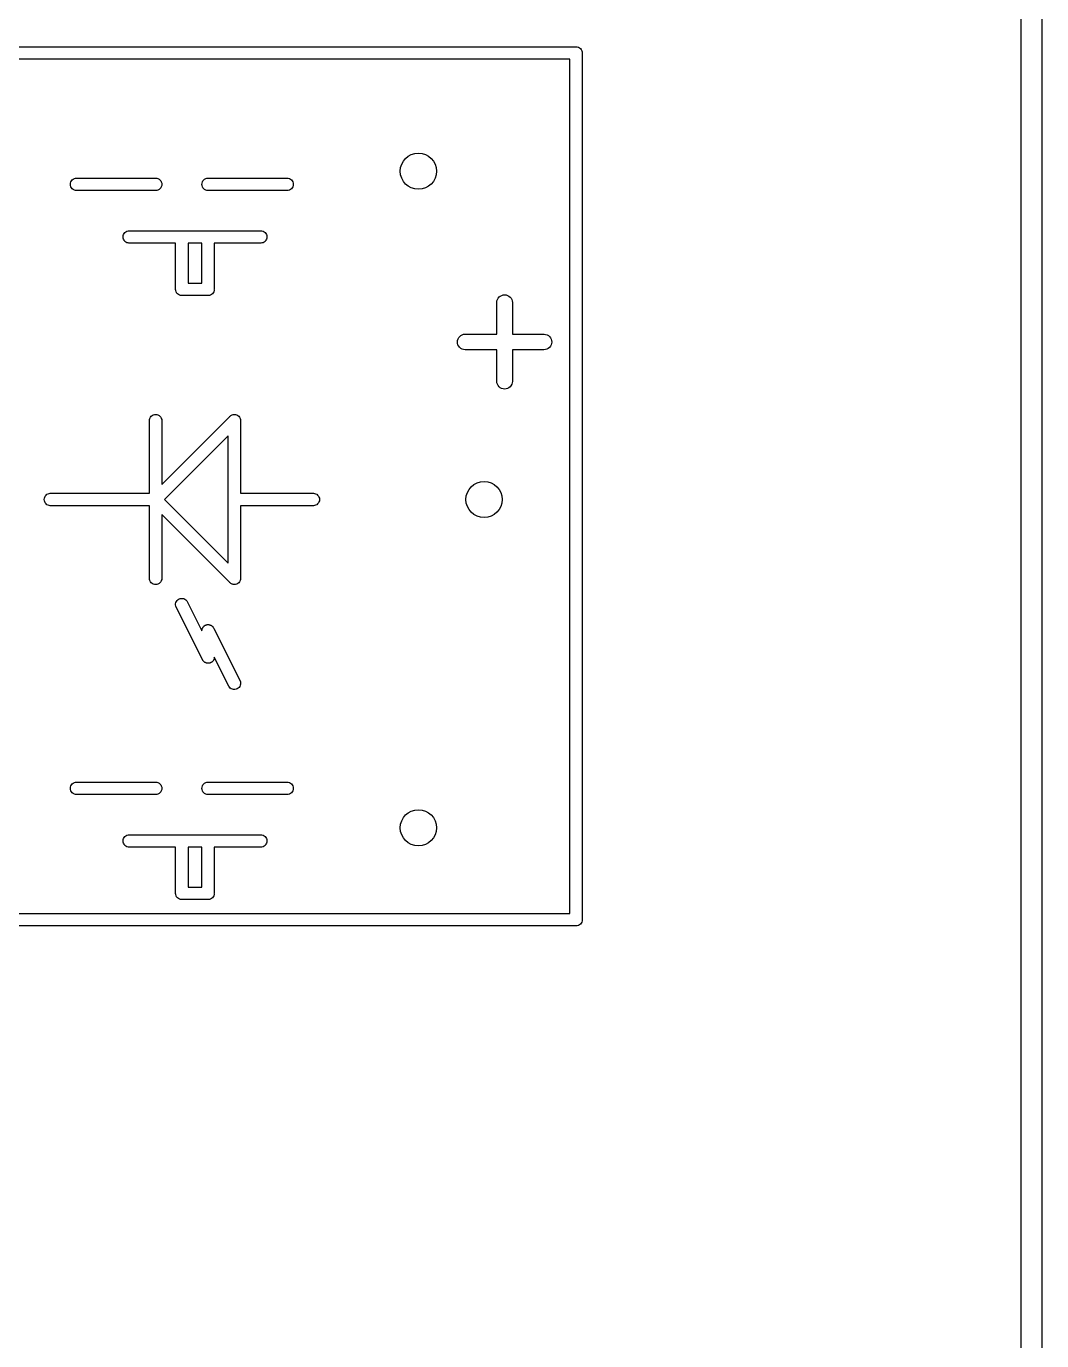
# Model space of a CAD drawing. Extents: x 17 to 176, y -177 to -9.
# Drawn here: x 24.45 to 34.26, y -111.77 to -99.05 of the extents above; entities that cross this region are included whole.
import ezdxf

# ---------------------------------------------------------------- set-up
doc = ezdxf.new("R2010")
doc.units = 0
doc.layers.add('BLACK', color=7, linetype='CONTINUOUS')

msp = doc.modelspace()

# ---------------------------------------------------------------- linework, layer by layer
at = {"layer": 'BLACK', "linetype": 'CONTINUOUS'}
for p, q in [((34.063, -145.298), (34.063, -53.7107)), ((34.263, -53.7181), (34.263, -145.293)), ((21.6369, -99.252), (29.7591, -99.252)), ((29.7591, -99.252), (29.762, -99.2517)), ((29.762, -99.2517), (29.7649, -99.252)), ((29.7649, -99.252), (29.7649, -99.252)), ((29.7649, -99.252), (29.7738, -99.2529)), ((29.7738, -99.2529), (29.7851, -99.2563)), ((29.7851, -99.2563), (29.7955, -99.2619)), ((29.7955, -99.2619), (29.8046, -99.2694)), ((29.8046, -99.2694), (29.8121, -99.2785)), ((29.8121, -99.2785), (29.8177, -99.2889)), ((29.8177, -99.2889), (29.8211, -99.3002)), ((29.702, -99.372), (21.694, -99.372)), ((29.702, -99.5631), (29.702, -99.372)), ((29.8211, -99.3002), (29.8223, -99.312)), ((29.8223, -99.312), (29.822, -99.3149)), ((29.822, -99.3149), (29.822, -107.691)), ((29.702, -107.634), (29.702, -99.5631)), ((24.8769, -100.57), (24.8803, -100.559)), ((24.8803, -100.559), (24.8859, -100.549)), ((24.8859, -100.549), (24.8934, -100.539)), ((24.8934, -100.539), (24.9025, -100.532)), ((24.9025, -100.532), (24.9129, -100.526)), ((24.9129, -100.526), (24.9242, -100.523)), ((24.9242, -100.523), (24.9331, -100.522)), ((24.9331, -100.522), (25.7009, -100.522)), ((25.7009, -100.522), (25.7098, -100.523)), ((25.7098, -100.523), (25.7211, -100.526)), ((25.7211, -100.526), (25.7315, -100.532)), ((25.7315, -100.532), (25.7406, -100.539)), ((25.7406, -100.539), (25.7481, -100.549)), ((25.7481, -100.549), (25.7537, -100.559)), ((25.7537, -100.559), (25.7571, -100.57)), ((26.1469, -100.57), (26.1503, -100.559)), ((26.1503, -100.559), (26.1559, -100.549)), ((26.1559, -100.549), (26.1634, -100.539)), ((26.1634, -100.539), (26.1725, -100.532)), ((26.1725, -100.532), (26.1829, -100.526)), ((26.1829, -100.526), (26.1942, -100.523)), ((26.1942, -100.523), (26.2031, -100.522)), ((26.2031, -100.522), (26.9709, -100.522)), ((26.9709, -100.522), (26.9798, -100.523)), ((26.9798, -100.523), (26.9911, -100.526)), ((26.9911, -100.526), (27.0015, -100.532)), ((27.0015, -100.532), (27.0106, -100.539)), ((27.0106, -100.539), (27.0181, -100.549)), ((27.0181, -100.549), (27.0237, -100.559)), ((27.0237, -100.559), (27.0271, -100.57)), ((24.8757, -100.582), (24.8769, -100.57)), ((24.8769, -100.594), (24.8757, -100.582)), ((24.8803, -100.605), (24.8769, -100.594)), ((24.8859, -100.615), (24.8803, -100.605)), ((24.8934, -100.625), (24.8859, -100.615)), ((24.9025, -100.632), (24.8934, -100.625)), ((24.9129, -100.638), (24.9025, -100.632)), ((24.9242, -100.641), (24.9129, -100.638)), ((24.9331, -100.642), (24.9242, -100.641)), ((25.7009, -100.642), (24.9331, -100.642)), ((25.7098, -100.641), (25.7009, -100.642)), ((25.7211, -100.638), (25.7098, -100.641)), ((25.7315, -100.632), (25.7211, -100.638)), ((25.7406, -100.625), (25.7315, -100.632)), ((25.7481, -100.615), (25.7406, -100.625)), ((25.7537, -100.605), (25.7481, -100.615)), ((25.7571, -100.594), (25.7537, -100.605)), ((25.7571, -100.57), (25.7583, -100.582)), ((25.7583, -100.582), (25.7571, -100.594)), ((26.1457, -100.582), (26.1469, -100.57)), ((26.1469, -100.594), (26.1457, -100.582)), ((26.1503, -100.605), (26.1469, -100.594)), ((26.1559, -100.615), (26.1503, -100.605)), ((26.1634, -100.625), (26.1559, -100.615)), ((26.1725, -100.632), (26.1634, -100.625)), ((26.1829, -100.638), (26.1725, -100.632)), ((26.1942, -100.641), (26.1829, -100.638)), ((26.2031, -100.642), (26.1942, -100.641)), ((26.9709, -100.642), (26.2031, -100.642)), ((26.9798, -100.641), (26.9709, -100.642)), ((26.9911, -100.638), (26.9798, -100.641)), ((27.0015, -100.632), (26.9911, -100.638)), ((27.0106, -100.625), (27.0015, -100.632)), ((27.0181, -100.615), (27.0106, -100.625)), ((27.0237, -100.605), (27.0181, -100.615)), ((27.0271, -100.594), (27.0237, -100.605)), ((27.0271, -100.57), (27.0283, -100.582)), ((27.0283, -100.582), (27.0271, -100.594)), ((25.3849, -101.078), (25.3883, -101.067)), ((25.3883, -101.067), (25.3939, -101.057)), ((25.3939, -101.057), (25.4014, -101.047)), ((25.4014, -101.047), (25.4105, -101.04)), ((25.4105, -101.04), (25.4209, -101.034)), ((25.4209, -101.034), (25.4322, -101.031)), ((25.4322, -101.031), (25.4411, -101.03)), ((25.4411, -101.03), (25.9491, -101.03)), ((25.9491, -101.03), (25.952, -101.03)), ((25.952, -101.03), (25.9549, -101.03)), ((25.9549, -101.03), (26.2031, -101.03)), ((26.2031, -101.03), (26.206, -101.03)), ((26.206, -101.03), (26.2089, -101.03)), ((26.2089, -101.03), (26.7169, -101.03)), ((26.7169, -101.03), (26.7258, -101.031)), ((26.7258, -101.031), (26.7371, -101.034)), ((26.7371, -101.034), (26.7475, -101.04)), ((26.7475, -101.04), (26.7566, -101.047)), ((26.7566, -101.047), (26.7641, -101.057)), ((26.7641, -101.057), (26.7697, -101.067)), ((26.7697, -101.067), (26.7731, -101.078)), ((25.3837, -101.09), (25.3849, -101.078)), ((25.3849, -101.102), (25.3837, -101.09)), ((25.3883, -101.113), (25.3849, -101.102)), ((25.3939, -101.123), (25.3883, -101.113)), ((25.4014, -101.133), (25.3939, -101.123)), ((25.4105, -101.14), (25.4014, -101.133)), ((25.4209, -101.146), (25.4105, -101.14)), ((25.4322, -101.149), (25.4209, -101.146)), ((25.4411, -101.15), (25.4322, -101.149)), ((25.892, -101.15), (25.4411, -101.15)), ((25.892, -101.595), (25.892, -101.15)), ((26.012, -101.15), (26.012, -101.538)), ((26.146, -101.15), (26.012, -101.15)), ((26.146, -101.538), (26.146, -101.15)), ((26.7169, -101.15), (26.266, -101.15)), ((26.266, -101.15), (26.266, -101.595)), ((26.7258, -101.149), (26.7169, -101.15)), ((26.7371, -101.146), (26.7258, -101.149)), ((26.7475, -101.14), (26.7371, -101.146)), ((26.7566, -101.133), (26.7475, -101.14)), ((26.7641, -101.123), (26.7566, -101.133)), ((26.7697, -101.113), (26.7641, -101.123)), ((26.7731, -101.102), (26.7697, -101.113)), ((26.7731, -101.078), (26.7743, -101.09)), ((26.7743, -101.09), (26.7731, -101.102)), ((26.012, -101.538), (26.146, -101.538)), ((25.8917, -101.598), (25.892, -101.595)), ((25.8929, -101.61), (25.8917, -101.598)), ((25.8963, -101.621), (25.8929, -101.61)), ((25.8997, -101.627), (25.8963, -101.621)), ((25.9019, -101.631), (25.8997, -101.627)), ((25.9094, -101.641), (25.9019, -101.631)), ((25.9185, -101.648), (25.9094, -101.641)), ((25.9289, -101.654), (25.9185, -101.648)), ((25.9402, -101.657), (25.9289, -101.654)), ((25.952, -101.658), (25.9402, -101.657)), ((25.9549, -101.658), (25.952, -101.658)), ((26.2031, -101.658), (25.9549, -101.658)), ((26.206, -101.658), (26.2031, -101.658)), ((26.2178, -101.657), (26.206, -101.658)), ((26.2291, -101.654), (26.2178, -101.657)), ((26.2395, -101.648), (26.2291, -101.654)), ((26.2486, -101.641), (26.2395, -101.648)), ((26.2561, -101.631), (26.2486, -101.641)), ((26.2617, -101.621), (26.2561, -101.631)), ((26.2651, -101.61), (26.2617, -101.621)), ((26.266, -101.601), (26.2651, -101.61)), ((26.266, -101.595), (26.2663, -101.598)), ((26.2663, -101.598), (26.266, -101.601)), ((26.266, -101.601), (26.266, -101.601)), ((28.9981, -101.709), (29.0025, -101.696)), ((29.0025, -101.696), (29.0095, -101.683)), ((29.0095, -101.683), (29.019, -101.671)), ((29.019, -101.671), (29.0304, -101.662)), ((29.0304, -101.662), (29.0433, -101.656)), ((29.0433, -101.656), (29.0574, -101.651)), ((29.0574, -101.651), (29.072, -101.65)), ((29.072, -101.65), (29.0865, -101.652)), ((29.0865, -101.652), (29.1005, -101.656)), ((29.1005, -101.656), (29.1134, -101.663)), ((29.1134, -101.663), (29.1246, -101.672)), ((29.1246, -101.672), (29.1339, -101.684)), ((29.1339, -101.684), (29.1408, -101.696)), ((29.1408, -101.696), (29.145, -101.71)), ((28.9964, -101.724), (28.9981, -101.709)), ((28.9964, -101.725), (28.9964, -101.724)), ((28.9964, -102.031), (28.9964, -101.725)), ((29.145, -101.71), (29.1464, -101.725)), ((29.1464, -101.725), (29.1464, -102.031)), ((28.617, -102.091), (28.6213, -102.077)), ((28.6213, -102.077), (28.6283, -102.064)), ((28.6283, -102.064), (28.6376, -102.053)), ((28.6376, -102.053), (28.649, -102.044)), ((28.649, -102.044), (28.6619, -102.037)), ((28.6619, -102.037), (28.6759, -102.032)), ((28.6759, -102.032), (28.6905, -102.031)), ((28.6905, -102.031), (28.9964, -102.031)), ((29.1464, -102.031), (29.4524, -102.031)), ((29.4524, -102.031), (29.4534, -102.031)), ((29.4534, -102.031), (29.468, -102.033)), ((29.468, -102.033), (29.4819, -102.037)), ((29.4819, -102.037), (29.4948, -102.044)), ((29.4948, -102.044), (29.506, -102.054)), ((29.506, -102.054), (29.5151, -102.065)), ((29.5151, -102.065), (29.5219, -102.078)), ((29.5219, -102.078), (29.5261, -102.092)), ((28.6155, -102.105), (28.617, -102.091)), ((28.6168, -102.12), (28.6155, -102.105)), ((28.6209, -102.134), (28.6168, -102.12)), ((28.6277, -102.147), (28.6209, -102.134)), ((28.6369, -102.158), (28.6277, -102.147)), ((28.6481, -102.168), (28.6369, -102.158)), ((28.6609, -102.175), (28.6481, -102.168)), ((28.6749, -102.179), (28.6609, -102.175)), ((28.6894, -102.181), (28.6749, -102.179)), ((28.6905, -102.181), (28.6894, -102.181)), ((28.9964, -102.181), (28.6905, -102.181)), ((28.9964, -102.487), (28.9964, -102.181)), ((29.4524, -102.181), (29.1464, -102.181)), ((29.1464, -102.181), (29.1464, -102.487)), ((29.4669, -102.18), (29.4524, -102.181)), ((29.481, -102.175), (29.4669, -102.18)), ((29.4939, -102.168), (29.481, -102.175)), ((29.5052, -102.159), (29.4939, -102.168)), ((29.5146, -102.148), (29.5052, -102.159)), ((29.5215, -102.135), (29.5146, -102.148)), ((29.5258, -102.121), (29.5215, -102.135)), ((29.5274, -102.107), (29.5258, -102.121)), ((29.5261, -102.092), (29.5274, -102.107)), ((28.9979, -102.502), (28.9964, -102.487)), ((29.0021, -102.516), (28.9979, -102.502)), ((29.009, -102.528), (29.0021, -102.516)), ((29.0182, -102.54), (29.009, -102.528)), ((29.0295, -102.549), (29.0182, -102.54)), ((29.0424, -102.556), (29.0295, -102.549)), ((29.0563, -102.56), (29.0424, -102.556)), ((29.0709, -102.562), (29.0563, -102.56)), ((29.0855, -102.561), (29.0709, -102.562)), ((29.0995, -102.556), (29.0855, -102.561)), ((29.1125, -102.55), (29.0995, -102.556)), ((29.1239, -102.541), (29.1125, -102.55)), ((29.1333, -102.529), (29.1239, -102.541)), ((29.1404, -102.516), (29.1333, -102.529)), ((29.1448, -102.503), (29.1404, -102.516)), ((29.1464, -102.488), (29.1448, -102.503)), ((29.1464, -102.487), (29.1464, -102.488)), ((25.6389, -102.856), (25.6423, -102.845)), ((25.6423, -102.845), (25.6479, -102.835)), ((25.6479, -102.835), (25.6554, -102.825)), ((25.6554, -102.825), (25.6645, -102.818)), ((25.6645, -102.818), (25.6749, -102.812)), ((25.6749, -102.812), (25.6862, -102.809)), ((25.6862, -102.809), (25.698, -102.808)), ((25.698, -102.808), (25.7098, -102.809)), ((25.7098, -102.809), (25.7211, -102.812)), ((25.7211, -102.812), (25.7315, -102.818)), ((25.7315, -102.818), (25.7406, -102.825)), ((25.7406, -102.825), (25.7481, -102.835)), ((25.7481, -102.835), (25.7537, -102.845)), ((25.7537, -102.845), (25.7571, -102.856)), ((25.758, -103.485), (26.4155, -102.828)), ((26.4155, -102.828), (26.4174, -102.825)), ((26.4174, -102.825), (26.4196, -102.823)), ((26.4196, -102.823), (26.4197, -102.823)), ((26.4197, -102.823), (26.4265, -102.818)), ((26.4265, -102.818), (26.4369, -102.812)), ((26.4369, -102.812), (26.4482, -102.809)), ((26.4482, -102.809), (26.46, -102.808)), ((26.46, -102.808), (26.4718, -102.809)), ((26.4718, -102.809), (26.4796, -102.811)), ((26.4796, -102.811), (26.4831, -102.812)), ((26.4831, -102.812), (26.4919, -102.817)), ((26.4919, -102.817), (26.4935, -102.818)), ((26.4935, -102.818), (26.5026, -102.825)), ((26.5026, -102.825), (26.5101, -102.835)), ((26.5101, -102.835), (26.5157, -102.845)), ((26.5157, -102.845), (26.5191, -102.856)), ((25.638, -102.865), (25.6389, -102.856)), ((25.638, -103.376), (25.638, -102.865)), ((25.7571, -102.856), (25.758, -102.865)), ((25.758, -102.865), (25.758, -103.485)), ((26.5191, -102.856), (26.52, -102.865)), ((26.52, -102.865), (26.52, -102.865)), ((26.52, -102.865), (26.5203, -102.868)), ((26.5203, -102.868), (26.52, -102.871)), ((26.52, -102.871), (26.52, -103.57)), ((26.4, -103.013), (25.7829, -103.63)), ((26.4, -103.627), (26.4, -103.013)), ((25.638, -103.57), (25.638, -103.376)), ((24.6229, -103.618), (24.6263, -103.607)), ((24.6263, -103.607), (24.6319, -103.597)), ((24.6319, -103.597), (24.6394, -103.587)), ((24.6394, -103.587), (24.6485, -103.58)), ((24.6485, -103.58), (24.6589, -103.574)), ((24.6589, -103.574), (24.6702, -103.571)), ((24.6702, -103.571), (24.6791, -103.57)), ((24.6791, -103.57), (25.638, -103.57)), ((26.52, -103.57), (27.2249, -103.57)), ((27.2249, -103.57), (27.2338, -103.571)), ((27.2338, -103.571), (27.2451, -103.574)), ((27.2451, -103.574), (27.2555, -103.58)), ((27.2555, -103.58), (27.2646, -103.587)), ((27.2646, -103.587), (27.2721, -103.597)), ((27.2721, -103.597), (27.2777, -103.607)), ((27.2777, -103.607), (27.2811, -103.618)), ((24.6217, -103.63), (24.6229, -103.618)), ((24.6229, -103.642), (24.6217, -103.63)), ((24.6263, -103.653), (24.6229, -103.642)), ((24.6319, -103.663), (24.6263, -103.653)), ((24.6394, -103.673), (24.6319, -103.663)), ((24.6485, -103.68), (24.6394, -103.673)), ((24.6589, -103.686), (24.6485, -103.68)), ((24.6702, -103.689), (24.6589, -103.686)), ((24.6791, -103.69), (24.6702, -103.689)), ((25.638, -103.69), (24.6791, -103.69)), ((25.638, -104.395), (25.638, -103.69)), ((25.7829, -103.63), (26.4, -104.247)), ((26.3997, -103.63), (26.4, -103.627)), ((26.4, -103.633), (26.3997, -103.63)), ((26.4, -104.247), (26.4, -103.633)), ((27.2249, -103.69), (26.52, -103.69)), ((26.52, -103.69), (26.52, -104.389)), ((27.2338, -103.689), (27.2249, -103.69)), ((27.2451, -103.686), (27.2338, -103.689)), ((27.2555, -103.68), (27.2451, -103.686)), ((27.2646, -103.673), (27.2555, -103.68)), ((27.2721, -103.663), (27.2646, -103.673)), ((27.2777, -103.653), (27.2721, -103.663)), ((27.2811, -103.642), (27.2777, -103.653)), ((27.2811, -103.618), (27.2823, -103.63)), ((27.2823, -103.63), (27.2811, -103.642)), ((26.4155, -104.432), (25.758, -103.775)), ((25.758, -103.775), (25.758, -104.395)), ((25.6389, -104.404), (25.638, -104.395)), ((25.6423, -104.415), (25.6389, -104.404)), ((25.6479, -104.425), (25.6423, -104.415)), ((25.6554, -104.435), (25.6479, -104.425)), ((25.6645, -104.442), (25.6554, -104.435)), ((25.6749, -104.448), (25.6645, -104.442)), ((25.6862, -104.451), (25.6749, -104.448)), ((25.698, -104.452), (25.6862, -104.451)), ((25.7098, -104.451), (25.698, -104.452)), ((25.7211, -104.448), (25.7098, -104.451)), ((25.7315, -104.442), (25.7211, -104.448)), ((25.7406, -104.435), (25.7315, -104.442)), ((25.7481, -104.425), (25.7406, -104.435)), ((25.7537, -104.415), (25.7481, -104.425)), ((25.7571, -104.404), (25.7537, -104.415)), ((25.758, -104.395), (25.7571, -104.404)), ((26.4174, -104.435), (26.4155, -104.432)), ((26.4196, -104.436), (26.4174, -104.435)), ((26.4197, -104.437), (26.4196, -104.436)), ((26.4265, -104.442), (26.4197, -104.437)), ((26.4369, -104.448), (26.4265, -104.442)), ((26.4404, -104.449), (26.4369, -104.448)), ((26.4482, -104.451), (26.4404, -104.449)), ((26.46, -104.452), (26.4482, -104.451)), ((26.4718, -104.451), (26.46, -104.452)), ((26.4831, -104.448), (26.4718, -104.451)), ((26.4935, -104.442), (26.4831, -104.448)), ((26.5026, -104.435), (26.4935, -104.442)), ((26.5101, -104.425), (26.5026, -104.435)), ((26.5157, -104.415), (26.5101, -104.425)), ((26.5191, -104.404), (26.5157, -104.415)), ((26.52, -104.395), (26.5191, -104.404)), ((26.52, -104.389), (26.5203, -104.392)), ((26.5203, -104.392), (26.52, -104.395)), ((26.52, -104.395), (26.52, -104.395)), ((25.8922, -104.638), (25.8948, -104.627)), ((25.8948, -104.627), (25.8996, -104.616)), ((25.8996, -104.616), (25.9065, -104.606)), ((25.9065, -104.606), (25.915, -104.598)), ((25.915, -104.598), (25.925, -104.592)), ((25.925, -104.592), (25.9361, -104.588)), ((25.9361, -104.588), (25.9477, -104.586)), ((25.9477, -104.586), (25.9595, -104.586)), ((25.9595, -104.586), (25.9711, -104.589)), ((25.9711, -104.589), (25.9819, -104.594)), ((25.9819, -104.594), (25.9915, -104.6)), ((25.9915, -104.6), (25.9996, -104.609)), ((25.9996, -104.609), (26.0043, -104.617)), ((26.0043, -104.617), (26.146, -104.9)), ((25.8919, -104.65), (25.8922, -104.638)), ((25.8939, -104.662), (25.8919, -104.65)), ((25.897, -104.67), (25.8939, -104.662)), ((26.1501, -105.176), (25.897, -104.67)), ((26.148, -104.885), (26.1488, -104.881)), ((26.1488, -104.881), (26.1497, -104.879)), ((26.1497, -104.879), (26.1503, -104.877)), ((26.1503, -104.877), (26.1521, -104.874)), ((26.1521, -104.874), (26.1536, -104.87)), ((26.1536, -104.87), (26.1549, -104.868)), ((26.1549, -104.868), (26.1559, -104.867)), ((26.1559, -104.867), (26.1583, -104.864)), ((26.1583, -104.864), (26.1605, -104.86)), ((26.1605, -104.86), (26.162, -104.859)), ((26.162, -104.859), (26.1634, -104.857)), ((26.1634, -104.857), (26.1663, -104.855)), ((26.1663, -104.855), (26.169, -104.852)), ((26.169, -104.852), (26.1709, -104.851)), ((26.1709, -104.851), (26.1725, -104.85)), ((26.1725, -104.85), (26.1758, -104.848)), ((26.1758, -104.848), (26.179, -104.846)), ((26.179, -104.846), (26.181, -104.845)), ((26.181, -104.845), (26.1829, -104.844)), ((26.1829, -104.844), (26.1866, -104.843)), ((26.1866, -104.843), (26.1901, -104.842)), ((26.1901, -104.842), (26.1922, -104.841)), ((26.1922, -104.841), (26.1942, -104.841)), ((26.1942, -104.841), (26.198, -104.84)), ((26.198, -104.84), (26.2017, -104.84)), ((26.2017, -104.84), (26.2039, -104.84)), ((26.2039, -104.84), (26.206, -104.84)), ((26.206, -104.84), (26.2098, -104.84)), ((26.2098, -104.84), (26.2135, -104.84)), ((26.2135, -104.84), (26.2156, -104.841)), ((26.2156, -104.841), (26.2178, -104.841)), ((26.2178, -104.841), (26.2214, -104.842)), ((26.2214, -104.842), (26.2251, -104.843)), ((26.2251, -104.843), (26.227, -104.844)), ((26.227, -104.844), (26.2291, -104.844)), ((26.2291, -104.844), (26.2324, -104.846)), ((26.2324, -104.846), (26.2359, -104.848)), ((26.2359, -104.848), (26.2376, -104.849)), ((26.2376, -104.849), (26.2395, -104.85)), ((26.2395, -104.85), (26.2424, -104.852)), ((26.2424, -104.852), (26.2455, -104.854)), ((26.2455, -104.854), (26.247, -104.856)), ((26.247, -104.856), (26.2486, -104.857)), ((26.2486, -104.857), (26.251, -104.86)), ((26.251, -104.86), (26.2536, -104.863)), ((26.2536, -104.863), (26.2548, -104.865)), ((26.2548, -104.865), (26.2561, -104.867)), ((26.2561, -104.867), (26.2579, -104.87)), ((26.2579, -104.87), (26.2583, -104.871)), ((26.2583, -104.871), (26.2593, -104.872)), ((26.2593, -104.872), (26.2617, -104.877)), ((26.2617, -104.877), (26.2619, -104.878)), ((26.2619, -104.878), (26.515, -105.384)), ((26.146, -104.897), (26.1461, -104.896)), ((26.146, -104.899), (26.146, -104.897)), ((26.146, -104.9), (26.146, -104.899)), ((26.1461, -104.896), (26.1462, -104.892)), ((26.1462, -104.892), (26.1467, -104.89)), ((26.1467, -104.89), (26.1469, -104.888)), ((26.1469, -104.888), (26.148, -104.885)), ((26.1503, -105.177), (26.1501, -105.176)), ((26.1527, -105.182), (26.1503, -105.177)), ((26.1537, -105.183), (26.1527, -105.182)), ((26.1541, -105.184), (26.1537, -105.183)), ((26.1559, -105.187), (26.1541, -105.184)), ((26.1572, -105.189), (26.1559, -105.187)), ((26.1584, -105.191), (26.1572, -105.189)), ((26.161, -105.194), (26.1584, -105.191)), ((26.1634, -105.197), (26.161, -105.194)), ((26.165, -105.198), (26.1634, -105.197)), ((26.1665, -105.2), (26.165, -105.198)), ((26.1696, -105.202), (26.1665, -105.2)), ((26.1725, -105.204), (26.1696, -105.202)), ((26.1744, -105.205), (26.1725, -105.204)), ((26.1761, -105.206), (26.1744, -105.205)), ((26.1796, -105.208), (26.1761, -105.206)), ((26.1829, -105.21), (26.1796, -105.208)), ((26.185, -105.21), (26.1829, -105.21)), ((26.1869, -105.211), (26.185, -105.21)), ((26.1906, -105.212), (26.1869, -105.211)), ((26.1942, -105.213), (26.1906, -105.212)), ((26.1964, -105.213), (26.1942, -105.213)), ((26.1985, -105.214), (26.1964, -105.213)), ((26.2022, -105.214), (26.1985, -105.214)), ((26.206, -105.214), (26.2022, -105.214)), ((26.2081, -105.214), (26.206, -105.214)), ((26.2103, -105.214), (26.2081, -105.214)), ((26.214, -105.214), (26.2103, -105.214)), ((26.2178, -105.213), (26.214, -105.214)), ((26.2198, -105.213), (26.2178, -105.213)), ((26.2219, -105.212), (26.2198, -105.213)), ((26.2254, -105.211), (26.2219, -105.212)), ((26.2291, -105.21), (26.2254, -105.211)), ((26.231, -105.209), (26.2291, -105.21)), ((26.233, -105.208), (26.231, -105.209)), ((26.2361, -105.206), (26.233, -105.208)), ((26.2395, -105.204), (26.2361, -105.206)), ((26.2412, -105.203), (26.2395, -105.204)), ((26.243, -105.202), (26.2412, -105.203)), ((26.2457, -105.199), (26.243, -105.202)), ((26.2486, -105.197), (26.2457, -105.199)), ((26.25, -105.195), (26.2486, -105.197)), ((26.2515, -105.194), (26.25, -105.195)), ((26.2537, -105.19), (26.2515, -105.194)), ((26.2561, -105.187), (26.2537, -105.19)), ((26.2571, -105.186), (26.2561, -105.187)), ((26.2584, -105.184), (26.2571, -105.186)), ((26.2599, -105.18), (26.2584, -105.184)), ((26.2617, -105.177), (26.2599, -105.18)), ((26.2623, -105.175), (26.2617, -105.177)), ((26.2632, -105.173), (26.2623, -105.175)), ((26.264, -105.169), (26.2632, -105.173)), ((26.2651, -105.166), (26.264, -105.169)), ((26.2653, -105.164), (26.2651, -105.166)), ((26.2658, -105.162), (26.2653, -105.164)), ((26.2659, -105.158), (26.2658, -105.162)), ((26.266, -105.157), (26.2659, -105.158)), ((26.4077, -105.437), (26.266, -105.154)), ((26.266, -105.154), (26.266, -105.155)), ((26.266, -105.155), (26.266, -105.157)), ((26.515, -105.384), (26.5181, -105.392)), ((26.4124, -105.445), (26.4077, -105.437)), ((26.4205, -105.454), (26.4124, -105.445)), ((26.4301, -105.46), (26.4205, -105.454)), ((26.4409, -105.465), (26.4301, -105.46)), ((26.4525, -105.468), (26.4409, -105.465)), ((26.4643, -105.468), (26.4525, -105.468)), ((26.4759, -105.466), (26.4643, -105.468)), ((26.487, -105.462), (26.4759, -105.466)), ((26.497, -105.456), (26.487, -105.462)), ((26.5055, -105.448), (26.497, -105.456)), ((26.5124, -105.438), (26.5055, -105.448)), ((26.5172, -105.427), (26.5124, -105.438)), ((26.5198, -105.416), (26.5172, -105.427)), ((26.5181, -105.392), (26.5201, -105.404)), ((26.5201, -105.404), (26.5198, -105.416)), ((24.8769, -106.412), (24.8803, -106.401)), ((24.8803, -106.401), (24.8859, -106.391)), ((24.8859, -106.391), (24.8934, -106.381)), ((24.8934, -106.381), (24.9025, -106.374)), ((24.9025, -106.374), (24.9129, -106.368)), ((24.9129, -106.368), (24.9242, -106.365)), ((24.9242, -106.365), (24.9331, -106.364)), ((24.9331, -106.364), (25.7009, -106.364)), ((25.7009, -106.364), (25.7098, -106.365)), ((25.7098, -106.365), (25.7211, -106.368)), ((25.7211, -106.368), (25.7315, -106.374)), ((25.7315, -106.374), (25.7406, -106.381)), ((25.7406, -106.381), (25.7481, -106.391)), ((25.7481, -106.391), (25.7537, -106.401)), ((25.7537, -106.401), (25.7571, -106.412)), ((26.1469, -106.412), (26.1503, -106.401)), ((26.1503, -106.401), (26.1559, -106.391)), ((26.1559, -106.391), (26.1634, -106.381)), ((26.1634, -106.381), (26.1725, -106.374)), ((26.1725, -106.374), (26.1829, -106.368)), ((26.1829, -106.368), (26.1942, -106.365)), ((26.1942, -106.365), (26.2031, -106.364)), ((26.2031, -106.364), (26.9709, -106.364)), ((26.9709, -106.364), (26.9798, -106.365)), ((26.9798, -106.365), (26.9911, -106.368)), ((26.9911, -106.368), (27.0015, -106.374)), ((27.0015, -106.374), (27.0106, -106.381)), ((27.0106, -106.381), (27.0181, -106.391)), ((27.0181, -106.391), (27.0237, -106.401)), ((27.0237, -106.401), (27.0271, -106.412)), ((24.8757, -106.424), (24.8769, -106.412)), ((24.8769, -106.436), (24.8757, -106.424)), ((24.8803, -106.447), (24.8769, -106.436)), ((24.8859, -106.457), (24.8803, -106.447)), ((24.8934, -106.467), (24.8859, -106.457)), ((24.9025, -106.474), (24.8934, -106.467)), ((24.9129, -106.48), (24.9025, -106.474)), ((24.9242, -106.483), (24.9129, -106.48)), ((24.9331, -106.484), (24.9242, -106.483)), ((25.7009, -106.484), (24.9331, -106.484)), ((25.7098, -106.483), (25.7009, -106.484)), ((25.7211, -106.48), (25.7098, -106.483)), ((25.7315, -106.474), (25.7211, -106.48)), ((25.7406, -106.467), (25.7315, -106.474)), ((25.7481, -106.457), (25.7406, -106.467)), ((25.7537, -106.447), (25.7481, -106.457)), ((25.7571, -106.436), (25.7537, -106.447)), ((25.7571, -106.412), (25.7583, -106.424)), ((25.7583, -106.424), (25.7571, -106.436)), ((26.1457, -106.424), (26.1469, -106.412)), ((26.1469, -106.436), (26.1457, -106.424)), ((26.1503, -106.447), (26.1469, -106.436)), ((26.1559, -106.457), (26.1503, -106.447)), ((26.1634, -106.467), (26.1559, -106.457)), ((26.1725, -106.474), (26.1634, -106.467)), ((26.1829, -106.48), (26.1725, -106.474)), ((26.1942, -106.483), (26.1829, -106.48)), ((26.2031, -106.484), (26.1942, -106.483)), ((26.9709, -106.484), (26.2031, -106.484)), ((26.9798, -106.483), (26.9709, -106.484)), ((26.9911, -106.48), (26.9798, -106.483)), ((27.0015, -106.474), (26.9911, -106.48)), ((27.0106, -106.467), (27.0015, -106.474)), ((27.0181, -106.457), (27.0106, -106.467)), ((27.0237, -106.447), (27.0181, -106.457)), ((27.0271, -106.436), (27.0237, -106.447)), ((27.0271, -106.412), (27.0283, -106.424)), ((27.0283, -106.424), (27.0271, -106.436)), ((25.3849, -106.92), (25.3883, -106.909)), ((25.3883, -106.909), (25.3939, -106.899)), ((25.3939, -106.899), (25.4014, -106.889)), ((25.4014, -106.889), (25.4105, -106.882)), ((25.4105, -106.882), (25.4209, -106.876)), ((25.4209, -106.876), (25.4322, -106.873)), ((25.4322, -106.873), (25.4411, -106.872)), ((25.4411, -106.872), (25.9491, -106.872)), ((25.9491, -106.872), (25.952, -106.872)), ((25.952, -106.872), (25.9549, -106.872)), ((25.9549, -106.872), (26.2031, -106.872)), ((26.2031, -106.872), (26.206, -106.872)), ((26.206, -106.872), (26.2089, -106.872)), ((26.2089, -106.872), (26.7169, -106.872)), ((26.7169, -106.872), (26.7258, -106.873)), ((26.7258, -106.873), (26.7371, -106.876)), ((26.7371, -106.876), (26.7475, -106.882)), ((26.7475, -106.882), (26.7566, -106.889)), ((26.7566, -106.889), (26.7641, -106.899)), ((26.7641, -106.899), (26.7697, -106.909)), ((26.7697, -106.909), (26.7731, -106.92)), ((25.3837, -106.932), (25.3849, -106.92)), ((25.3849, -106.944), (25.3837, -106.932)), ((25.3883, -106.955), (25.3849, -106.944)), ((25.3939, -106.965), (25.3883, -106.955)), ((25.4014, -106.975), (25.3939, -106.965)), ((25.4105, -106.982), (25.4014, -106.975)), ((25.4209, -106.988), (25.4105, -106.982)), ((25.4322, -106.991), (25.4209, -106.988)), ((25.4411, -106.992), (25.4322, -106.991)), ((25.892, -106.992), (25.4411, -106.992)), ((25.892, -107.437), (25.892, -106.992)), ((26.012, -106.992), (26.012, -107.38)), ((26.146, -106.992), (26.012, -106.992)), ((26.146, -107.38), (26.146, -106.992)), ((26.7169, -106.992), (26.266, -106.992)), ((26.266, -106.992), (26.266, -107.437)), ((26.7258, -106.991), (26.7169, -106.992)), ((26.7371, -106.988), (26.7258, -106.991)), ((26.7475, -106.982), (26.7371, -106.988)), ((26.7566, -106.975), (26.7475, -106.982)), ((26.7641, -106.965), (26.7566, -106.975)), ((26.7697, -106.955), (26.7641, -106.965)), ((26.7731, -106.944), (26.7697, -106.955)), ((26.7731, -106.92), (26.7743, -106.932)), ((26.7743, -106.932), (26.7731, -106.944)), ((26.012, -107.38), (26.146, -107.38)), ((25.8917, -107.44), (25.892, -107.437)), ((25.8929, -107.452), (25.8917, -107.44)), ((25.8963, -107.463), (25.8929, -107.452)), ((25.9017, -107.473), (25.8963, -107.463)), ((25.9019, -107.473), (25.9017, -107.473)), ((25.9094, -107.483), (25.9019, -107.473)), ((25.9185, -107.49), (25.9094, -107.483)), ((25.9289, -107.496), (25.9185, -107.49)), ((25.9402, -107.499), (25.9289, -107.496)), ((25.952, -107.5), (25.9402, -107.499)), ((25.9549, -107.5), (25.952, -107.5)), ((26.2031, -107.5), (25.9549, -107.5)), ((26.206, -107.5), (26.2031, -107.5)), ((26.2178, -107.499), (26.206, -107.5)), ((26.2291, -107.496), (26.2178, -107.499)), ((26.2395, -107.49), (26.2291, -107.496)), ((26.2486, -107.483), (26.2395, -107.49)), ((26.2561, -107.473), (26.2486, -107.483)), ((26.2617, -107.463), (26.2561, -107.473)), ((26.2651, -107.452), (26.2617, -107.463)), ((26.266, -107.443), (26.2651, -107.452)), ((26.266, -107.437), (26.2663, -107.44)), ((26.2663, -107.44), (26.266, -107.443)), ((26.266, -107.443), (26.266, -107.443)), ((21.694, -107.634), (29.702, -107.634)), ((29.7591, -107.754), (21.6369, -107.754)), ((29.762, -107.754), (29.7591, -107.754)), ((29.7738, -107.753), (29.762, -107.754)), ((29.7851, -107.75), (29.7738, -107.753)), ((29.7955, -107.744), (29.7851, -107.75)), ((29.8046, -107.737), (29.7955, -107.744)), ((29.8121, -107.727), (29.8046, -107.737)), ((29.8177, -107.717), (29.8121, -107.727)), ((29.8211, -107.706), (29.8177, -107.717)), ((29.822, -107.697), (29.8211, -107.706)), ((29.822, -107.691), (29.8223, -107.694)), ((29.8223, -107.694), (29.822, -107.697)), ((29.822, -107.697), (29.822, -107.697))]:
    msp.add_line(p, q, dxfattribs=at)
at = {"layer": 'BLACK'}
for centre in [(28.238, -100.455), (28.238, -100.455), (28.873, -103.63), (28.873, -103.63), (28.238, -106.805), (28.238, -106.805)]:
    msp.add_circle(centre, 0.175, dxfattribs=at)

doc.saveas('drawing.dxf')
